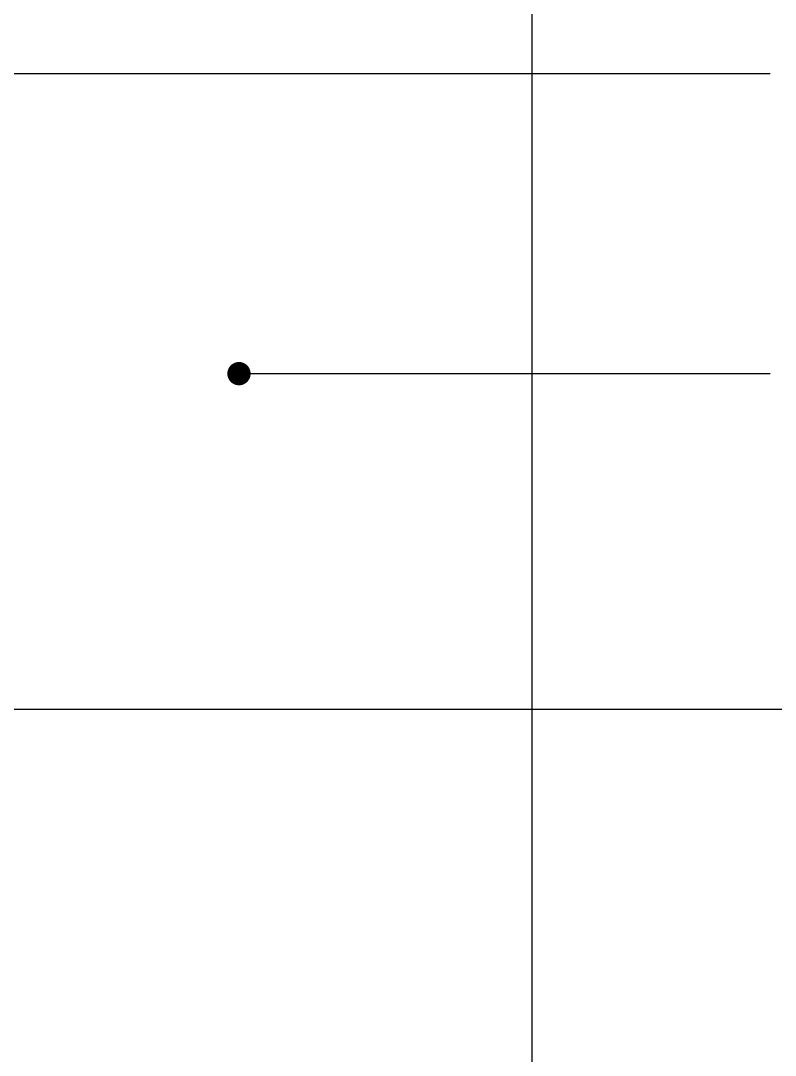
# Model space of a CAD drawing. Header units: millimetres. Extents: x 71641 to 191108, y -23091 to 29972.
# Drawn here: x 159286 to 159934, y -13871 to -12984 of the extents above; entities that cross this region are included whole.
import ezdxf

# ---------------------------------------------------------------- set-up
doc = ezdxf.new("R2010")
doc.units = ezdxf.units.MM
doc.styles.add('30', font='SimSun.ttf', dxfattribs={"height": 75})
doc.dimstyles.new('30', dxfattribs={"dimscale": 0, "dimtxt": 90, "dimasz": 20, "dimexe": 20, "dimexo": 20, "dimgap": 10, "dimtad": 1, "dimdec": 0, "dimzin": 0, "dimdsep": 46, "dimtxsty": '30', "dimblk": 'ARCHTICK', "dimcen": 20, "dimdle": 10, "dimclrd": 8, "dimclre": 8, "dimclrt": 2, "dimadec": 0, "dimazin": 0, "dimtfac": 1, "dimtdec": 0, "dimtmove": 2, "dimatfit": 3, "dimldrblk": 'DOT', "dimfxl": 0, "dimtolj": 2, "dimtzin": 0, "dimlwd": -1, "dimarcsym": 0})

# ---------------------------------------------------------------- blocks, each defined once
blk = doc.blocks.new('_ARCHTICK')
at = {"color": 0, "linetype": 'ByBlock', "const_width": 0.15}
blk.add_lwpolyline([(-0.5, -0.5), (0.5, 0.5)], dxfattribs=at)
blk = doc.blocks.new('DOT')
at = {"color": 0, "linetype": 'ByBlock'}
blk.add_line((-0.5, 0), (-1, 0), dxfattribs=at)
at = {"color": 0, "linetype": 'ByBlock', "const_width": 0.5}
blk.add_lwpolyline([(-0.25, 0, 1), (0.25, 0, 1)], format="xyb", close=True, dxfattribs=at)

msp = doc.modelspace()

# ---------------------------------------------------------------- linework, layer by layer
msp.add_line((159725.2, -14991.26), (159725.2, -12191.26))

# ---------------------------------------------------------------- leaders
at = {"color": 3}
for points in [[(159064.43, -13029.37), (159929.32, -13029.37)], [(159473.62, -13286.74), (159929.32, -13286.74)], [(158320.35, -13828.93), (158320.35, -13574.59), (159945.98, -13574.59)]]:
    msp.add_leader(points, dimstyle='30', override={"dimscale": 1, "dimtxt": 75, "dimtad": 0, "dimldrblk": 'DOT'}, dxfattribs=at)

doc.saveas('drawing.dxf')
